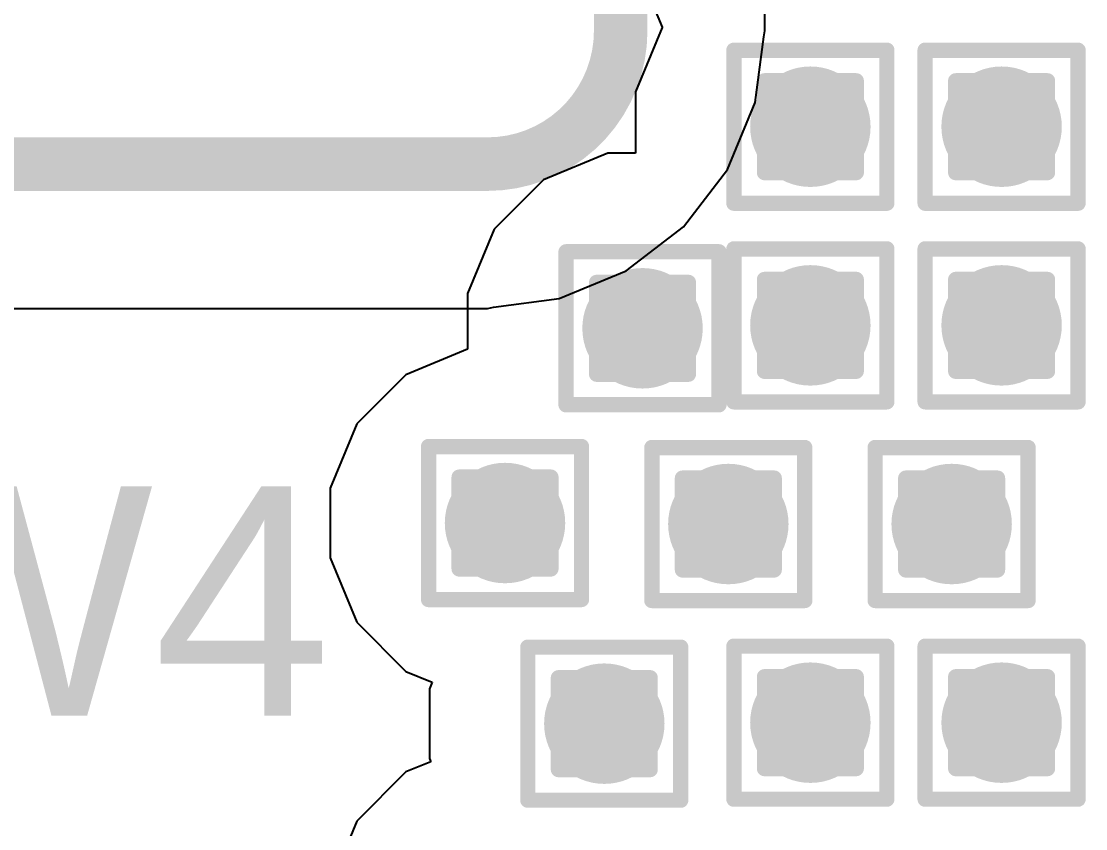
# Model space of a CAD drawing. Header units: inches. Extents: x -12 to 5357, y -8 to 5291.
# Drawn here: x 29.942 to 33.477, y 17.617 to 20.297 of the extents above; entities that cross this region are included whole.
import ezdxf

# ---------------------------------------------------------------- set-up
doc = ezdxf.new("R2010")
doc.units = ezdxf.units.IN
for name, color, linetype in [('Bottom Layer', 5, 'Continuous'), ('Drill Drawing', 1, 'Continuous'), ('Ground', 16, 'Continuous'), ('Power', 76, 'Continuous'), ('Top Layer', 1, 'Continuous'), ('Top Overlay', 2, 'Continuous'), ('Via Holes', 16, 'Continuous')]:
    doc.layers.add(name, color=color, linetype=linetype)
doc.styles.add('Arial', font='', dxfattribs={"height": 0.2})
doc.styles.get('Arial').set_extended_font_data('Arial')

msp = doc.modelspace()

# ---------------------------------------------------------------- hatches: boundary and pattern name
at = {"layer": 'Bottom Layer'}
h = msp.add_hatch(color=5, dxfattribs=at)
edge = h.paths.add_edge_path()
edge.add_arc((32.5628, 19.9474), 0.2, 0, 360)
h = msp.add_hatch(color=5, dxfattribs=at)
edge = h.paths.add_edge_path()
edge.add_arc((33.198, 19.9474), 0.2, 0, 360)
h = msp.add_hatch(color=5, dxfattribs=at)
edge = h.paths.add_edge_path()
edge.add_arc((32.5628, 19.2879), 0.2, 0, 360)
h = msp.add_hatch(color=5, dxfattribs=at)
edge = h.paths.add_edge_path()
edge.add_arc((33.198, 19.2879), 0.2, 0, 360)
h = msp.add_hatch(color=5, dxfattribs=at)
edge = h.paths.add_edge_path()
edge.add_arc((32.0053, 19.2781), 0.2, 0, 360)
h = msp.add_hatch(color=5, dxfattribs=at)
edge = h.paths.add_edge_path()
edge.add_arc((31.5485, 18.6316), 0.2, 0, 360)
h = msp.add_hatch(color=5, dxfattribs=at)
edge = h.paths.add_edge_path()
edge.add_arc((32.2903, 18.6283), 0.2, 0, 360)
h = msp.add_hatch(color=5, dxfattribs=at)
edge = h.paths.add_edge_path()
edge.add_arc((33.0321, 18.6283), 0.2, 0, 360)
h = msp.add_hatch(color=5, dxfattribs=at)
edge = h.paths.add_edge_path()
edge.add_arc((31.8783, 17.9655), 0.2, 0, 360)
h = msp.add_hatch(color=5, dxfattribs=at)
edge = h.paths.add_edge_path()
edge.add_arc((32.5628, 17.9688), 0.2, 0, 360)
h = msp.add_hatch(color=5, dxfattribs=at)
edge = h.paths.add_edge_path()
edge.add_arc((33.198, 17.9688), 0.2, 0, 360)
at = {"layer": 'Ground'}
h = msp.add_hatch(color=16, dxfattribs=at)
edge = h.paths.add_edge_path()
edge.add_arc((32.5628, 19.9474), 0.2, 0, 360)
h = msp.add_hatch(color=16, dxfattribs=at)
edge = h.paths.add_edge_path()
edge.add_arc((33.198, 19.9474), 0.2, 0, 360)
h = msp.add_hatch(color=16, dxfattribs=at)
edge = h.paths.add_edge_path()
edge.add_arc((32.5628, 19.2879), 0.2, 0, 360)
h = msp.add_hatch(color=16, dxfattribs=at)
edge = h.paths.add_edge_path()
edge.add_arc((33.198, 19.2879), 0.2, 0, 360)
h = msp.add_hatch(color=16, dxfattribs=at)
edge = h.paths.add_edge_path()
edge.add_arc((32.0053, 19.2781), 0.2, 0, 360)
h = msp.add_hatch(color=16, dxfattribs=at)
edge = h.paths.add_edge_path()
edge.add_arc((31.5485, 18.6316), 0.2, 0, 360)
h = msp.add_hatch(color=16, dxfattribs=at)
edge = h.paths.add_edge_path()
edge.add_arc((32.2903, 18.6283), 0.2, 0, 360)
h = msp.add_hatch(color=16, dxfattribs=at)
edge = h.paths.add_edge_path()
edge.add_arc((33.0321, 18.6283), 0.2, 0, 360)
h = msp.add_hatch(color=16, dxfattribs=at)
edge = h.paths.add_edge_path()
edge.add_arc((31.8783, 17.9655), 0.2, 0, 360)
h = msp.add_hatch(color=16, dxfattribs=at)
edge = h.paths.add_edge_path()
edge.add_arc((32.5628, 17.9688), 0.2, 0, 360)
h = msp.add_hatch(color=16, dxfattribs=at)
edge = h.paths.add_edge_path()
edge.add_arc((33.198, 17.9688), 0.2, 0, 360)
at = {"layer": 'Power'}
h = msp.add_hatch(color=76, dxfattribs=at)
edge = h.paths.add_edge_path()
edge.add_arc((32.5628, 19.9474), 0.2, 0, 360)
h = msp.add_hatch(color=76, dxfattribs=at)
edge = h.paths.add_edge_path()
edge.add_arc((33.198, 19.9474), 0.2, 0, 360)
h = msp.add_hatch(color=76, dxfattribs=at)
edge = h.paths.add_edge_path()
edge.add_arc((32.5628, 19.2879), 0.2, 0, 360)
h = msp.add_hatch(color=76, dxfattribs=at)
edge = h.paths.add_edge_path()
edge.add_arc((33.198, 19.2879), 0.2, 0, 360)
h = msp.add_hatch(color=76, dxfattribs=at)
edge = h.paths.add_edge_path()
edge.add_arc((32.0053, 19.2781), 0.2, 0, 360)
h = msp.add_hatch(color=76, dxfattribs=at)
edge = h.paths.add_edge_path()
edge.add_arc((31.5485, 18.6316), 0.2, 0, 360)
h = msp.add_hatch(color=76, dxfattribs=at)
edge = h.paths.add_edge_path()
edge.add_arc((32.2903, 18.6283), 0.2, 0, 360)
h = msp.add_hatch(color=76, dxfattribs=at)
edge = h.paths.add_edge_path()
edge.add_arc((33.0321, 18.6283), 0.2, 0, 360)
h = msp.add_hatch(color=76, dxfattribs=at)
edge = h.paths.add_edge_path()
edge.add_arc((31.8783, 17.9655), 0.2, 0, 360)
h = msp.add_hatch(color=76, dxfattribs=at)
edge = h.paths.add_edge_path()
edge.add_arc((32.5628, 17.9688), 0.2, 0, 360)
h = msp.add_hatch(color=76, dxfattribs=at)
edge = h.paths.add_edge_path()
edge.add_arc((33.198, 17.9688), 0.2, 0, 360)
at = {"layer": 'Top Layer'}
h = msp.add_hatch(color=1, dxfattribs=at)
edge = h.paths.add_edge_path()
edge.add_arc((32.5628, 19.9474), 0.2, 0, 360)
h = msp.add_hatch(color=1, dxfattribs=at)
edge = h.paths.add_edge_path()
edge.add_arc((33.198, 19.9474), 0.2, 0, 360)
h = msp.add_hatch(color=1, dxfattribs=at)
edge = h.paths.add_edge_path()
edge.add_arc((32.5628, 19.2879), 0.2, 0, 360)
h = msp.add_hatch(color=1, dxfattribs=at)
edge = h.paths.add_edge_path()
edge.add_arc((33.198, 19.2879), 0.2, 0, 360)
h = msp.add_hatch(color=1, dxfattribs=at)
edge = h.paths.add_edge_path()
edge.add_arc((32.0053, 19.2781), 0.2, 0, 360)
h = msp.add_hatch(color=1, dxfattribs=at)
edge = h.paths.add_edge_path()
edge.add_arc((31.5485, 18.6316), 0.2, 0, 360)
h = msp.add_hatch(color=1, dxfattribs=at)
edge = h.paths.add_edge_path()
edge.add_arc((32.2903, 18.6283), 0.2, 0, 360)
h = msp.add_hatch(color=1, dxfattribs=at)
edge = h.paths.add_edge_path()
edge.add_arc((33.0321, 18.6283), 0.2, 0, 360)
h = msp.add_hatch(color=1, dxfattribs=at)
edge = h.paths.add_edge_path()
edge.add_arc((31.8783, 17.9655), 0.2, 0, 360)
h = msp.add_hatch(color=1, dxfattribs=at)
edge = h.paths.add_edge_path()
edge.add_arc((32.5628, 17.9688), 0.2, 0, 360)
h = msp.add_hatch(color=1, dxfattribs=at)
edge = h.paths.add_edge_path()
edge.add_arc((33.198, 17.9688), 0.2, 0, 360)
at = {"layer": 'Via Holes'}
h = msp.add_hatch(color=7, dxfattribs=at)
edge = h.paths.add_edge_path()
edge.add_arc((32.5628, 19.9474), 0.1, 0, 360)
h = msp.add_hatch(color=7, dxfattribs=at)
edge = h.paths.add_edge_path()
edge.add_arc((33.198, 19.9474), 0.1, 0, 360)
h = msp.add_hatch(color=7, dxfattribs=at)
edge = h.paths.add_edge_path()
edge.add_arc((32.0053, 19.2781), 0.1, 0, 360)
h = msp.add_hatch(color=7, dxfattribs=at)
edge = h.paths.add_edge_path()
edge.add_arc((32.5628, 19.2879), 0.1, 0, 360)
h = msp.add_hatch(color=7, dxfattribs=at)
edge = h.paths.add_edge_path()
edge.add_arc((33.198, 19.2879), 0.1, 0, 360)
h = msp.add_hatch(color=7, dxfattribs=at)
edge = h.paths.add_edge_path()
edge.add_arc((31.5485, 18.6316), 0.1, 0, 360)
h = msp.add_hatch(color=7, dxfattribs=at)
edge = h.paths.add_edge_path()
edge.add_arc((32.2903, 18.6283), 0.1, 0, 360)
h = msp.add_hatch(color=7, dxfattribs=at)
edge = h.paths.add_edge_path()
edge.add_arc((33.0321, 18.6283), 0.1, 0, 360)
h = msp.add_hatch(color=7, dxfattribs=at)
edge = h.paths.add_edge_path()
edge.add_arc((32.5628, 17.9688), 0.1, 0, 360)
h = msp.add_hatch(color=7, dxfattribs=at)
edge = h.paths.add_edge_path()
edge.add_arc((33.198, 17.9688), 0.1, 0, 360)
h = msp.add_hatch(color=7, dxfattribs=at)
edge = h.paths.add_edge_path()
edge.add_arc((31.8783, 17.9655), 0.1, 0, 360)

# ---------------------------------------------------------------- linework, layer by layer
at = {"layer": 'Bottom Layer'}
for p, q in [((32.4118, 20.2654), (32.4118, 28.7275)), ((32.4078, 20.2456), (32.4118, 20.2654)), ((32.3791, 20.0273), (32.4078, 20.2456)), ((32.2872, 19.8054), (32.3791, 20.0273)), ((32.141, 19.6149), (32.2872, 19.8054)), ((31.9504, 19.4687), (32.141, 19.6149)), ((31.7285, 19.3767), (31.9504, 19.4687)), ((31.5103, 19.348), (31.7285, 19.3767)), ((23.7176, 19.3441), (31.4904, 19.3441)), ((31.4904, 19.3441), (31.5103, 19.348))]:
    msp.add_line(p, q, dxfattribs=at)
at = {"layer": 'Bottom Layer', "const_width": 0.1778}
for points in [[(31.9327, 20.2654), (31.9327, 29.426)], [(23.375, 19.8232), (31.4904, 19.8232)]]:
    msp.add_lwpolyline(points, dxfattribs=at)
msp.add_lwpolyline([(31.9327, 20.2654, -0.414214), (31.4904, 19.8232)], format="xyb", dxfattribs=at)
at = {"layer": 'Bottom Layer', "const_width": 0.0889}
for points in [[(31.8882, 20.2654, 1), (31.9771, 20.2654, 1)], [(31.8882, 20.2654, 1), (31.9771, 20.2654, 1)], [(31.446, 19.8232, 1), (31.5349, 19.8232, 1)], [(31.446, 19.8232, 1), (31.5349, 19.8232, 1)]]:
    msp.add_lwpolyline(points, format="xyb", close=True, dxfattribs=at)
at = {"layer": 'Drill Drawing', "const_width": 0.0508}
for points in [[(32.3088, 20.2014), (32.8168, 20.2014)], [(32.3088, 19.6934), (32.3088, 20.2014)], [(32.8168, 19.6934), (32.8168, 20.2014)], [(32.944, 20.2014), (33.452, 20.2014)], [(32.944, 19.6934), (32.944, 20.2014)], [(33.452, 19.6934), (33.452, 20.2014)], [(32.4104, 20.0998), (32.7152, 20.0998)], [(32.4104, 19.795), (32.4104, 20.0998)], [(32.7152, 19.795), (32.7152, 20.0998)], [(33.0456, 20.0998), (33.3504, 20.0998)], [(33.0456, 19.795), (33.0456, 20.0998)], [(33.3504, 19.795), (33.3504, 20.0998)], [(32.4104, 19.795), (32.7152, 19.795)], [(33.0456, 19.795), (33.3504, 19.795)], [(32.3088, 19.6934), (32.8168, 19.6934)], [(32.944, 19.6934), (33.452, 19.6934)], [(31.7513, 19.5321), (32.2593, 19.5321)], [(31.7513, 19.0241), (31.7513, 19.5321)], [(32.2593, 19.0241), (32.2593, 19.5321)], [(32.3088, 19.5419), (32.8168, 19.5419)], [(32.3088, 19.0339), (32.3088, 19.5419)], [(32.8168, 19.0339), (32.8168, 19.5419)], [(32.944, 19.5419), (33.452, 19.5419)], [(32.944, 19.0339), (32.944, 19.5419)], [(33.452, 19.0339), (33.452, 19.5419)], [(31.8529, 19.4305), (32.1577, 19.4305)], [(31.8529, 19.1257), (31.8529, 19.4305)], [(32.1577, 19.1257), (32.1577, 19.4305)], [(32.4104, 19.4403), (32.7152, 19.4403)], [(32.4104, 19.1355), (32.4104, 19.4403)], [(32.7152, 19.1355), (32.7152, 19.4403)], [(33.0456, 19.4403), (33.3504, 19.4403)], [(33.0456, 19.1355), (33.0456, 19.4403)], [(33.3504, 19.1355), (33.3504, 19.4403)], [(31.8529, 19.1257), (32.1577, 19.1257)], [(32.4104, 19.1355), (32.7152, 19.1355)], [(33.0456, 19.1355), (33.3504, 19.1355)], [(32.3088, 19.0339), (32.8168, 19.0339)], [(32.944, 19.0339), (33.452, 19.0339)], [(31.7513, 19.0241), (32.2593, 19.0241)], [(31.2945, 18.8856), (31.8025, 18.8856)], [(31.2945, 18.3776), (31.2945, 18.8856)], [(31.8025, 18.3776), (31.8025, 18.8856)], [(32.0363, 18.8823), (32.5443, 18.8823)], [(32.0363, 18.3743), (32.0363, 18.8823)], [(32.5443, 18.3743), (32.5443, 18.8823)], [(32.7781, 18.8823), (33.2861, 18.8823)], [(32.7781, 18.3743), (32.7781, 18.8823)], [(33.2861, 18.3743), (33.2861, 18.8823)], [(31.3961, 18.784), (31.7009, 18.784)], [(31.3961, 18.4792), (31.3961, 18.784)], [(31.7009, 18.4792), (31.7009, 18.784)], [(32.1379, 18.7807), (32.4427, 18.7807)], [(32.1379, 18.4759), (32.1379, 18.7807)], [(32.4427, 18.4759), (32.4427, 18.7807)], [(32.8797, 18.7807), (33.1845, 18.7807)], [(32.8797, 18.4759), (32.8797, 18.7807)], [(33.1845, 18.4759), (33.1845, 18.7807)], [(31.3961, 18.4792), (31.7009, 18.4792)], [(32.1379, 18.4759), (32.4427, 18.4759)], [(32.8797, 18.4759), (33.1845, 18.4759)], [(31.2945, 18.3776), (31.8025, 18.3776)], [(32.0363, 18.3743), (32.5443, 18.3743)], [(32.7781, 18.3743), (33.2861, 18.3743)], [(31.6243, 18.2195), (32.1323, 18.2195)], [(31.6243, 17.7115), (31.6243, 18.2195)], [(32.1323, 17.7115), (32.1323, 18.2195)], [(32.3088, 18.2228), (32.8168, 18.2228)], [(32.3088, 17.7148), (32.3088, 18.2228)], [(32.8168, 17.7148), (32.8168, 18.2228)], [(32.944, 18.2228), (33.452, 18.2228)], [(32.944, 17.7148), (32.944, 18.2228)], [(33.452, 17.7148), (33.452, 18.2228)], [(31.7259, 18.1179), (32.0307, 18.1179)], [(31.7259, 17.8131), (31.7259, 18.1179)], [(32.0307, 17.8131), (32.0307, 18.1179)], [(32.4104, 18.1212), (32.7152, 18.1212)], [(32.4104, 17.8164), (32.4104, 18.1212)], [(32.7152, 17.8164), (32.7152, 18.1212)], [(33.0456, 18.1212), (33.3504, 18.1212)], [(33.0456, 17.8164), (33.0456, 18.1212)], [(33.3504, 17.8164), (33.3504, 18.1212)], [(31.7259, 17.8131), (32.0307, 17.8131)], [(32.4104, 17.8164), (32.7152, 17.8164)], [(33.0456, 17.8164), (33.3504, 17.8164)], [(31.6243, 17.7115), (32.1323, 17.7115)], [(32.3088, 17.7148), (32.8168, 17.7148)], [(32.944, 17.7148), (33.452, 17.7148)]]:
    msp.add_lwpolyline(points, dxfattribs=at)
at = {"layer": 'Drill Drawing', "const_width": 0.0254}
for points in [[(32.2961, 20.2014, 1), (32.3215, 20.2014, 1)], [(32.2961, 20.2014, 1), (32.3215, 20.2014, 1)], [(32.8041, 20.2014, 1), (32.8295, 20.2014, 1)], [(32.8041, 20.2014, 1), (32.8295, 20.2014, 1)], [(32.9313, 20.2014, 1), (32.9567, 20.2014, 1)], [(32.9313, 20.2014, 1), (32.9567, 20.2014, 1)], [(33.4393, 20.2014, 1), (33.4647, 20.2014, 1)], [(33.4393, 20.2014, 1), (33.4647, 20.2014, 1)], [(32.3977, 20.0998, 1), (32.4231, 20.0998, 1)], [(32.3977, 20.0998, 1), (32.4231, 20.0998, 1)], [(32.7025, 20.0998, 1), (32.7279, 20.0998, 1)], [(32.7025, 20.0998, 1), (32.7279, 20.0998, 1)], [(33.0329, 20.0998, 1), (33.0583, 20.0998, 1)], [(33.0329, 20.0998, 1), (33.0583, 20.0998, 1)], [(33.3377, 20.0998, 1), (33.3631, 20.0998, 1)], [(33.3377, 20.0998, 1), (33.3631, 20.0998, 1)], [(32.3977, 19.795, 1), (32.4231, 19.795, 1)], [(32.3977, 19.795, 1), (32.4231, 19.795, 1)], [(32.7025, 19.795, 1), (32.7279, 19.795, 1)], [(32.7025, 19.795, 1), (32.7279, 19.795, 1)], [(33.0329, 19.795, 1), (33.0583, 19.795, 1)], [(33.0329, 19.795, 1), (33.0583, 19.795, 1)], [(33.3377, 19.795, 1), (33.3631, 19.795, 1)], [(33.3377, 19.795, 1), (33.3631, 19.795, 1)], [(32.2961, 19.6934, 1), (32.3215, 19.6934, 1)], [(32.2961, 19.6934, 1), (32.3215, 19.6934, 1)], [(32.8041, 19.6934, 1), (32.8295, 19.6934, 1)], [(32.8041, 19.6934, 1), (32.8295, 19.6934, 1)], [(32.9313, 19.6934, 1), (32.9567, 19.6934, 1)], [(32.9313, 19.6934, 1), (32.9567, 19.6934, 1)], [(33.4393, 19.6934, 1), (33.4647, 19.6934, 1)], [(33.4393, 19.6934, 1), (33.4647, 19.6934, 1)], [(31.7386, 19.5321, 1), (31.764, 19.5321, 1)], [(31.7386, 19.5321, 1), (31.764, 19.5321, 1)], [(32.2466, 19.5321, 1), (32.272, 19.5321, 1)], [(32.2466, 19.5321, 1), (32.272, 19.5321, 1)], [(32.2961, 19.5419, 1), (32.3215, 19.5419, 1)], [(32.2961, 19.5419, 1), (32.3215, 19.5419, 1)], [(32.8041, 19.5419, 1), (32.8295, 19.5419, 1)], [(32.8041, 19.5419, 1), (32.8295, 19.5419, 1)], [(32.9313, 19.5419, 1), (32.9567, 19.5419, 1)], [(32.9313, 19.5419, 1), (32.9567, 19.5419, 1)], [(33.4393, 19.5419, 1), (33.4647, 19.5419, 1)], [(33.4393, 19.5419, 1), (33.4647, 19.5419, 1)], [(31.8402, 19.4305, 1), (31.8656, 19.4305, 1)], [(31.8402, 19.4305, 1), (31.8656, 19.4305, 1)], [(32.145, 19.4305, 1), (32.1704, 19.4305, 1)], [(32.145, 19.4305, 1), (32.1704, 19.4305, 1)], [(32.3977, 19.4403, 1), (32.4231, 19.4403, 1)], [(32.3977, 19.4403, 1), (32.4231, 19.4403, 1)], [(32.7025, 19.4403, 1), (32.7279, 19.4403, 1)], [(32.7025, 19.4403, 1), (32.7279, 19.4403, 1)], [(33.0329, 19.4403, 1), (33.0583, 19.4403, 1)], [(33.0329, 19.4403, 1), (33.0583, 19.4403, 1)], [(33.3377, 19.4403, 1), (33.3631, 19.4403, 1)], [(33.3377, 19.4403, 1), (33.3631, 19.4403, 1)], [(31.8402, 19.1257, 1), (31.8656, 19.1257, 1)], [(31.8402, 19.1257, 1), (31.8656, 19.1257, 1)], [(32.145, 19.1257, 1), (32.1704, 19.1257, 1)], [(32.145, 19.1257, 1), (32.1704, 19.1257, 1)], [(32.3977, 19.1355, 1), (32.4231, 19.1355, 1)], [(32.3977, 19.1355, 1), (32.4231, 19.1355, 1)], [(32.7025, 19.1355, 1), (32.7279, 19.1355, 1)], [(32.7025, 19.1355, 1), (32.7279, 19.1355, 1)], [(33.0329, 19.1355, 1), (33.0583, 19.1355, 1)], [(33.0329, 19.1355, 1), (33.0583, 19.1355, 1)], [(33.3377, 19.1355, 1), (33.3631, 19.1355, 1)], [(33.3377, 19.1355, 1), (33.3631, 19.1355, 1)], [(32.2961, 19.0339, 1), (32.3215, 19.0339, 1)], [(32.2961, 19.0339, 1), (32.3215, 19.0339, 1)], [(32.8041, 19.0339, 1), (32.8295, 19.0339, 1)], [(32.8041, 19.0339, 1), (32.8295, 19.0339, 1)], [(32.9313, 19.0339, 1), (32.9567, 19.0339, 1)], [(32.9313, 19.0339, 1), (32.9567, 19.0339, 1)], [(33.4393, 19.0339, 1), (33.4647, 19.0339, 1)], [(33.4393, 19.0339, 1), (33.4647, 19.0339, 1)], [(31.7386, 19.0241, 1), (31.764, 19.0241, 1)], [(31.7386, 19.0241, 1), (31.764, 19.0241, 1)], [(32.2466, 19.0241, 1), (32.272, 19.0241, 1)], [(32.2466, 19.0241, 1), (32.272, 19.0241, 1)], [(31.2818, 18.8856, 1), (31.3072, 18.8856, 1)], [(31.2818, 18.8856, 1), (31.3072, 18.8856, 1)], [(31.7898, 18.8856, 1), (31.8152, 18.8856, 1)], [(31.7898, 18.8856, 1), (31.8152, 18.8856, 1)], [(32.0236, 18.8823, 1), (32.049, 18.8823, 1)], [(32.0236, 18.8823, 1), (32.049, 18.8823, 1)], [(32.5316, 18.8823, 1), (32.557, 18.8823, 1)], [(32.5316, 18.8823, 1), (32.557, 18.8823, 1)], [(32.7654, 18.8823, 1), (32.7908, 18.8823, 1)], [(32.7654, 18.8823, 1), (32.7908, 18.8823, 1)], [(33.2734, 18.8823, 1), (33.2988, 18.8823, 1)], [(33.2734, 18.8823, 1), (33.2988, 18.8823, 1)], [(31.3834, 18.784, 1), (31.4088, 18.784, 1)], [(31.3834, 18.784, 1), (31.4088, 18.784, 1)], [(31.6882, 18.784, 1), (31.7136, 18.784, 1)], [(31.6882, 18.784, 1), (31.7136, 18.784, 1)], [(32.1252, 18.7807, 1), (32.1506, 18.7807, 1)], [(32.1252, 18.7807, 1), (32.1506, 18.7807, 1)], [(32.43, 18.7807, 1), (32.4554, 18.7807, 1)], [(32.43, 18.7807, 1), (32.4554, 18.7807, 1)], [(32.867, 18.7807, 1), (32.8924, 18.7807, 1)], [(32.867, 18.7807, 1), (32.8924, 18.7807, 1)], [(33.1718, 18.7807, 1), (33.1972, 18.7807, 1)], [(33.1718, 18.7807, 1), (33.1972, 18.7807, 1)], [(31.3834, 18.4792, 1), (31.4088, 18.4792, 1)], [(31.3834, 18.4792, 1), (31.4088, 18.4792, 1)], [(31.6882, 18.4792, 1), (31.7136, 18.4792, 1)], [(31.6882, 18.4792, 1), (31.7136, 18.4792, 1)], [(32.1252, 18.4759, 1), (32.1506, 18.4759, 1)], [(32.1252, 18.4759, 1), (32.1506, 18.4759, 1)], [(32.43, 18.4759, 1), (32.4554, 18.4759, 1)], [(32.43, 18.4759, 1), (32.4554, 18.4759, 1)], [(32.867, 18.4759, 1), (32.8924, 18.4759, 1)], [(32.867, 18.4759, 1), (32.8924, 18.4759, 1)], [(33.1718, 18.4759, 1), (33.1972, 18.4759, 1)], [(33.1718, 18.4759, 1), (33.1972, 18.4759, 1)], [(31.2818, 18.3776, 1), (31.3072, 18.3776, 1)], [(31.2818, 18.3776, 1), (31.3072, 18.3776, 1)], [(31.7898, 18.3776, 1), (31.8152, 18.3776, 1)], [(31.7898, 18.3776, 1), (31.8152, 18.3776, 1)], [(32.0236, 18.3743, 1), (32.049, 18.3743, 1)], [(32.0236, 18.3743, 1), (32.049, 18.3743, 1)], [(32.5316, 18.3743, 1), (32.557, 18.3743, 1)], [(32.5316, 18.3743, 1), (32.557, 18.3743, 1)], [(32.7654, 18.3743, 1), (32.7908, 18.3743, 1)], [(32.7654, 18.3743, 1), (32.7908, 18.3743, 1)], [(33.2734, 18.3743, 1), (33.2988, 18.3743, 1)], [(33.2734, 18.3743, 1), (33.2988, 18.3743, 1)], [(31.6116, 18.2195, 1), (31.637, 18.2195, 1)], [(31.6116, 18.2195, 1), (31.637, 18.2195, 1)], [(32.1196, 18.2195, 1), (32.145, 18.2195, 1)], [(32.1196, 18.2195, 1), (32.145, 18.2195, 1)], [(32.2961, 18.2228, 1), (32.3215, 18.2228, 1)], [(32.2961, 18.2228, 1), (32.3215, 18.2228, 1)], [(32.8041, 18.2228, 1), (32.8295, 18.2228, 1)], [(32.8041, 18.2228, 1), (32.8295, 18.2228, 1)], [(32.9313, 18.2228, 1), (32.9567, 18.2228, 1)], [(32.9313, 18.2228, 1), (32.9567, 18.2228, 1)], [(33.4393, 18.2228, 1), (33.4647, 18.2228, 1)], [(33.4393, 18.2228, 1), (33.4647, 18.2228, 1)], [(31.7132, 18.1179, 1), (31.7386, 18.1179, 1)], [(31.7132, 18.1179, 1), (31.7386, 18.1179, 1)], [(32.018, 18.1179, 1), (32.0434, 18.1179, 1)], [(32.018, 18.1179, 1), (32.0434, 18.1179, 1)], [(32.3977, 18.1212, 1), (32.4231, 18.1212, 1)], [(32.3977, 18.1212, 1), (32.4231, 18.1212, 1)], [(32.7025, 18.1212, 1), (32.7279, 18.1212, 1)], [(32.7025, 18.1212, 1), (32.7279, 18.1212, 1)], [(33.0329, 18.1212, 1), (33.0583, 18.1212, 1)], [(33.0329, 18.1212, 1), (33.0583, 18.1212, 1)], [(33.3377, 18.1212, 1), (33.3631, 18.1212, 1)], [(33.3377, 18.1212, 1), (33.3631, 18.1212, 1)], [(31.7132, 17.8131, 1), (31.7386, 17.8131, 1)], [(31.7132, 17.8131, 1), (31.7386, 17.8131, 1)], [(32.018, 17.8131, 1), (32.0434, 17.8131, 1)], [(32.018, 17.8131, 1), (32.0434, 17.8131, 1)], [(32.3977, 17.8164, 1), (32.4231, 17.8164, 1)], [(32.3977, 17.8164, 1), (32.4231, 17.8164, 1)], [(32.7025, 17.8164, 1), (32.7279, 17.8164, 1)], [(32.7025, 17.8164, 1), (32.7279, 17.8164, 1)], [(33.0329, 17.8164, 1), (33.0583, 17.8164, 1)], [(33.0329, 17.8164, 1), (33.0583, 17.8164, 1)], [(33.3377, 17.8164, 1), (33.3631, 17.8164, 1)], [(33.3377, 17.8164, 1), (33.3631, 17.8164, 1)], [(31.6116, 17.7115, 1), (31.637, 17.7115, 1)], [(31.6116, 17.7115, 1), (31.637, 17.7115, 1)], [(32.1196, 17.7115, 1), (32.145, 17.7115, 1)], [(32.1196, 17.7115, 1), (32.145, 17.7115, 1)], [(32.2961, 17.7148, 1), (32.3215, 17.7148, 1)], [(32.2961, 17.7148, 1), (32.3215, 17.7148, 1)], [(32.8041, 17.7148, 1), (32.8295, 17.7148, 1)], [(32.8041, 17.7148, 1), (32.8295, 17.7148, 1)], [(32.9313, 17.7148, 1), (32.9567, 17.7148, 1)], [(32.9313, 17.7148, 1), (32.9567, 17.7148, 1)], [(33.4393, 17.7148, 1), (33.4647, 17.7148, 1)], [(33.4393, 17.7148, 1), (33.4647, 17.7148, 1)]]:
    msp.add_lwpolyline(points, format="xyb", close=True, dxfattribs=at)
at = {"layer": 'Power'}
for p, q in [((31.9818, 20.4914), (32.0702, 20.2778)), ((32.0702, 20.2765), (31.9818, 20.063)), ((32.0702, 20.2778), (32.0709, 20.2772)), ((32.0709, 20.2772), (32.0702, 20.2765)), ((31.9818, 20.063), (31.9818, 19.8591)), ((31.8897, 19.8591), (31.6762, 19.7706)), ((31.9818, 19.8591), (31.8897, 19.8591)), ((31.6762, 19.7706), (31.5128, 19.6072)), ((31.5128, 19.6072), (31.4243, 19.3937)), ((31.4243, 19.3937), (31.4243, 19.209)), ((31.4243, 19.209), (31.2194, 19.1241)), ((31.2194, 19.1241), (31.056, 18.9607)), ((31.056, 18.9607), (30.9675, 18.7472)), ((30.9675, 18.7472), (30.9675, 18.516)), ((30.9675, 18.516), (31.056, 18.3025)), ((31.056, 18.3025), (31.2194, 18.139)), ((31.2194, 18.139), (31.3064, 18.103)), ((31.3064, 18.103), (31.2973, 18.0811)), ((31.2973, 18.0811), (31.2973, 17.85)), ((31.3018, 17.8392), (31.2194, 17.8051)), ((31.2973, 17.85), (31.3018, 17.8392)), ((31.2194, 17.8051), (31.056, 17.6416)), ((31.056, 17.6416), (30.9675, 17.4281))]:
    msp.add_line(p, q, dxfattribs=at)

# ---------------------------------------------------------------- texts
at = {"layer": 'Top Overlay', "style": 'Arial'}
msp.add_text('SW4', height=0.762, dxfattribs=at).set_placement((28.6652, 17.9919))

doc.saveas('drawing.dxf')
